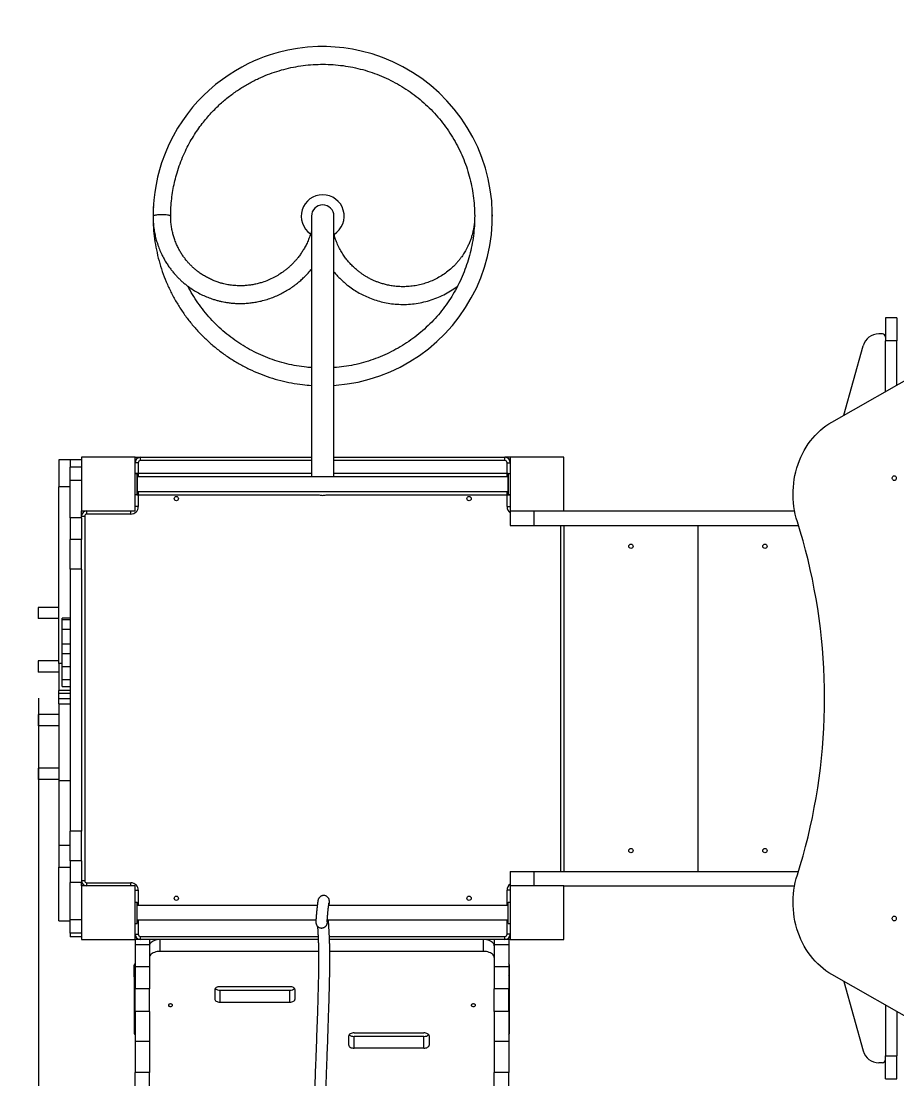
# Model space of a CAD drawing. Header units: millimetres. Extents: x -5556 to 4368, y -5127 to 4306.
# Drawn here: x -2315 to -681, y 565 to 2539 of the extents above; entities that cross this region are included whole.
import ezdxf

# ---------------------------------------------------------------- set-up
doc = ezdxf.new("R2010")
doc.units = ezdxf.units.MM
for name, color, linetype in [('DIKOM_ОБЪЕКТ', 7, 'Continuous'), ('DIKOM_РАЗМЕР_ЗОНА', 7, 'Continuous'), ('DIKOM_РАЗМЕР_ОБЪЕКТА', 7, 'Continuous')]:
    doc.layers.add(name, color=color, linetype=linetype)
doc.styles.add('style1', font='arial.ttf', dxfattribs={"width": 0.8})
doc.dimstyles.new('1-50', dxfattribs={"dimtxt": 300, "dimasz": 200, "dimexe": 100, "dimexo": 0, "dimgap": 100, "dimtad": 1, "dimtxsty": 'style1', "dimcen": 200, "dimclrd": 7, "dimclre": 7, "dimclrt": 7, "dimadec": 1, "dimazin": 2, "dimtfac": 1, "dimtmove": 0, "dimatfit": 2, "dimfxl": 0, "dimlwd": 25, "dimlwe": 18, "dimarcsym": 0})

# ---------------------------------------------------------------- blocks, each defined once
blk = doc.blocks.new('*D9')
at = {"layer": 'Defpoints', "color": 0, "transparency": 16777216}
for p in [(-4530.1, 2805.6), (1907.9, 2805.6), (517.5, -2344.4)]:
    blk.add_point(p, dxfattribs=at)
at = {"layer": 'DIKOM_РАЗМЕР_ОБЪЕКТА', "color": 7, "lineweight": 18, "transparency": 16777216}
for p, q in [((1907.9, 2805.6), (-4630.1, 2805.6)), ((517.5, -2344.4), (-4630.1, -2344.4))]:
    blk.add_line(p, q, dxfattribs=at)
at = {"layer": 'DIKOM_РАЗМЕР_ОБЪЕКТА', "color": 7, "lineweight": 25, "transparency": 16777216}
blk.add_line((-4530.1, -2144.4), (-4530.1, 2605.6), dxfattribs=at)
at = {"layer": 'DIKOM_РАЗМЕР_ОБЪЕКТА', "color": 7, "transparency": 16777216}
for points in [[(-4563.4, 2605.6), (-4496.8, 2605.6), (-4530.1, 2805.6)], [(-4563.4, -2144.4), (-4496.8, -2144.4), (-4530.1, -2344.4)]]:
    blk.add_solid(points, dxfattribs=at)
at = {"layer": 'DIKOM_РАЗМЕР_ОБЪЕКТА', "color": 7, "transparency": 16777216, "insert": (-4783.3, 16.1), "char_height": 300, "attachment_point": 5, "rotation": 90, "style": 'style1'}
blk.add_mtext('5150', dxfattribs=at)
blk = doc.blocks.new('*D10')
at = {"layer": 'Defpoints', "color": 0, "transparency": 16777216}
for p in [(-2282.2, 1275.1), (2867.8, 1275.1), (-2282.2, -3755.6)]:
    blk.add_point(p, dxfattribs=at)
at = {"layer": 'DIKOM_РАЗМЕР_ОБЪЕКТА', "color": 7, "lineweight": 18, "transparency": 16777216}
for p, q in [((-2282.2, 1275.1), (-2282.2, -3855.6)), ((2867.8, 1275.1), (2867.8, -3855.6))]:
    blk.add_line(p, q, dxfattribs=at)
at = {"layer": 'DIKOM_РАЗМЕР_ОБЪЕКТА', "color": 7, "lineweight": 25, "transparency": 16777216}
blk.add_line((2667.8, -3755.6), (-2082.2, -3755.6), dxfattribs=at)
at = {"layer": 'DIKOM_РАЗМЕР_ОБЪЕКТА', "color": 7, "transparency": 16777216}
for points in [[(-2082.2, -3722.3), (-2082.2, -3788.9), (-2282.2, -3755.6)], [(2667.8, -3722.3), (2667.8, -3788.9), (2867.8, -3755.6)]]:
    blk.add_solid(points, dxfattribs=at)
at = {"layer": 'DIKOM_РАЗМЕР_ОБЪЕКТА', "color": 7, "transparency": 16777216, "insert": (241.6, -3502.4), "char_height": 300, "attachment_point": 5, "style": 'style1'}
blk.add_mtext('5150', dxfattribs=at)
blk = doc.blocks.new('*D11')
at = {"layer": 'Defpoints', "color": 0, "transparency": 16777216}
for p in [(2419.6, 4305.6), (-5106.3, -4344.4), (643, -4344.4)]:
    blk.add_point(p, dxfattribs=at)
at = {"layer": 'DIKOM_РАЗМЕР_ЗОНА', "color": 7, "lineweight": 18, "transparency": 16777216}
for p, q in [((2419.6, 4305.6), (-5206.3, 4305.6)), ((643, -4344.4), (-5206.3, -4344.4))]:
    blk.add_line(p, q, dxfattribs=at)
at = {"layer": 'DIKOM_РАЗМЕР_ЗОНА', "color": 7, "lineweight": 25, "transparency": 16777216}
blk.add_line((-5106.3, 4105.6), (-5106.3, -4144.4), dxfattribs=at)
at = {"layer": 'DIKOM_РАЗМЕР_ЗОНА', "color": 7, "transparency": 16777216}
for points in [[(-5139.7, 4105.6), (-5073, 4105.6), (-5106.3, 4305.6)], [(-5139.7, -4144.4), (-5073, -4144.4), (-5106.3, -4344.4)]]:
    blk.add_solid(points, dxfattribs=at)
at = {"layer": 'DIKOM_РАЗМЕР_ЗОНА', "color": 7, "transparency": 16777216, "insert": (-5359.5, 11), "char_height": 300, "attachment_point": 5, "rotation": 90, "style": 'style1'}
blk.add_mtext('8650', dxfattribs=at)

msp = doc.modelspace()

# ---------------------------------------------------------------- linework, layer by layer
at = {"layer": 'DIKOM_ОБЪЕКТ', "color": 7, "linetype": 'Continuous', "lineweight": 15}
for p, q in [((-2035.676, 2172.822), (-2035.453, 2184.951)), ((-1773.247, 2174.825), (-1773.247, 1688.325)), ((-1731.247, 1688.325), (-1731.247, 2174.825)), ((-1468.821, 2177.479), (-1468.746, 2174.836)), ((-1435.747, 2174.815), (-1435.887, 2180.628)), ((-681.247, 1985.06), (-702.247, 1985.06)), ((-702.247, 1985.06), (-702.247, 1942.376)), ((-681.247, 1985.06), (-681.247, 1942.376)), ((-708.246, 1955.06), (-715.093, 1955.06)), ((-802.442, 1790.678), (-545.694, 1937.233)), ((-681.247, 1942.376), (-702.247, 1942.376)), ((-702.247, 1847.871), (-702.247, 1942.376)), ((-681.247, 1859.858), (-681.247, 1942.376)), ((-780.341, 1803.293), (-743.982, 1933.149)), ((-2223.247, 1719.825), (-2244.247, 1719.825)), ((-2244.247, 1719.825), (-2244.247, 1669.825)), ((-2223.247, 1719.825), (-2223.247, 1706.603)), ((-2202.247, 1719.825), (-2223.247, 1719.825)), ((-2202.247, 1724.825), (-2202.247, 1624.825)), ((-2102.247, 1724.825), (-2202.247, 1724.825)), ((-2102.247, 1724.825), (-2092.247, 1724.825)), ((-2102.247, 1624.825), (-2102.247, 1724.825)), ((-2092.247, 1718.825), (-2092.247, 1724.825)), ((-2092.247, 1724.825), (-1773.247, 1724.825)), ((-1773.247, 1718.825), (-2092.247, 1718.825)), ((-1731.247, 1724.825), (-1412.247, 1724.825)), ((-1412.247, 1718.825), (-1731.247, 1718.825)), ((-1412.247, 1718.825), (-1412.247, 1724.825)), ((-1402.247, 1724.825), (-1412.247, 1724.825)), ((-1402.247, 1724.825), (-1402.247, 1624.825)), ((-1302.247, 1724.825), (-1402.247, 1724.825)), ((-1302.247, 1624.825), (-1302.247, 1724.825)), ((-2202.247, 1706.603), (-2223.247, 1706.603)), ((-2223.247, 1681.603), (-2223.247, 1706.603)), ((-2096.247, 1714.825), (-2102.247, 1714.825)), ((-2096.247, 1714.825), (-2096.247, 1688.325)), ((-1408.247, 1688.325), (-1408.247, 1714.825)), ((-1408.247, 1714.825), (-1402.247, 1714.825)), ((-2223.247, 1611.603), (-2223.247, 1681.603)), ((-2202.247, 1681.603), (-2223.247, 1681.603)), ((-2102.247, 1694.825), (-2098.247, 1694.825)), ((-2098.247, 1694.825), (-2102.247, 1694.825)), ((-2098.247, 1654.825), (-2098.247, 1694.825)), ((-1406.247, 1688.325), (-2098.247, 1688.325)), ((-1773.247, 1694.825), (-2098.247, 1694.825)), ((-2098.247, 1694.825), (-2098.247, 1654.825)), ((-1406.247, 1694.825), (-1731.247, 1694.825)), ((-1406.247, 1654.825), (-1406.247, 1694.825)), ((-1406.247, 1694.825), (-1402.247, 1694.825)), ((-1406.247, 1694.825), (-1406.247, 1654.825)), ((-1406.247, 1694.825), (-1402.247, 1694.825)), ((-2223.247, 1669.825), (-2244.247, 1669.825)), ((-2244.247, 1339.825), (-2244.247, 1669.825)), ((-2098.247, 1661.325), (-1406.247, 1661.325)), ((-2096.247, 1661.325), (-2096.247, 1632.825)), ((-1408.247, 1632.825), (-1408.247, 1661.325)), ((-2099.247, 1654.825), (-2102.247, 1654.825)), ((-2098.247, 1654.825), (-2102.247, 1654.825)), ((-2099.247, 1654.825), (-2098.247, 1654.825)), ((-2098.247, 1654.825), (-1758.65, 1654.825)), ((-1745.843, 1654.825), (-1406.247, 1654.825)), ((-1406.247, 1654.825), (-1405.247, 1654.825)), ((-1406.247, 1654.825), (-1402.247, 1654.825)), ((-1402.247, 1654.825), (-1405.247, 1654.825)), ((-2202.247, 1611.603), (-2202.247, 1624.825)), ((-2202.247, 1624.825), (-2102.247, 1624.825)), ((-2192.247, 1618.825), (-2192.247, 1624.825)), ((-2110.247, 1618.825), (-2192.247, 1618.825)), ((-2110.247, 1618.825), (-2110.247, 1624.825)), ((-2096.247, 1632.825), (-2102.247, 1632.825)), ((-1408.247, 1632.825), (-1402.247, 1632.825)), ((-1402.247, 1624.825), (-1402.247, 1597.825)), ((-1402.247, 1624.825), (-1302.247, 1624.825)), ((-1358.478, 1624.825), (-1358.478, 1597.825)), ((-1302.247, 1624.825), (-871.904, 1624.825)), ((-2202.247, 1611.603), (-2223.247, 1611.603)), ((-2223.247, 1611.603), (-2223.247, 1571.603)), ((-2202.247, 1614.825), (-2196.247, 1614.825)), ((-2202.247, 1611.603), (-2202.247, 1571.603)), ((-2196.247, 1614.825), (-2196.247, 934.825)), ((-1402.247, 1597.825), (-1358.478, 1597.825)), ((-1358.478, 1597.825), (-864.72, 1597.825)), ((-1308.247, 951.825), (-1308.247, 1597.825)), ((-1302.247, 1597.825), (-1302.247, 951.825)), ((-1302.244, 1597.825), (-1302.244, 951.825)), ((-1052.244, 1597.825), (-1052.244, 951.825)), ((-2202.247, 1571.603), (-2223.247, 1571.603)), ((-2223.247, 1516.332), (-2223.247, 1571.603)), ((-2202.247, 1516.332), (-2202.247, 1571.603)), ((-2202.247, 1516.332), (-2223.247, 1516.332)), ((-2223.247, 1516.332), (-2223.247, 1026.874)), ((-2202.247, 1516.332), (-2202.247, 1026.874)), ((-2283.247, 1444.825), (-2283.247, 1423.825)), ((-2244.247, 1444.825), (-2283.247, 1444.825)), ((-2244.247, 1423.825), (-2283.247, 1423.825)), ((-2223.247, 1424.924), (-2238.247, 1424.924)), ((-2238.247, 1422.235), (-2238.247, 1424.924)), ((-2238.247, 1422.235), (-2223.247, 1422.235)), ((-2238.247, 1404.348), (-2238.247, 1422.235)), ((-2238.247, 1404.348), (-2223.247, 1404.348)), ((-2238.247, 1376.634), (-2238.247, 1404.348)), ((-2238.247, 1376.634), (-2223.247, 1376.634)), ((-2238.247, 1358.765), (-2238.247, 1376.634)), ((-2283.247, 1344.825), (-2283.247, 1323.825)), ((-2244.247, 1344.825), (-2283.247, 1344.825)), ((-2238.247, 1358.765), (-2223.247, 1358.765)), ((-2238.247, 1334.207), (-2238.247, 1358.765)), ((-2244.247, 1323.825), (-2283.247, 1323.825)), ((-2244.247, 1339.825), (-2244.247, 1289.825)), ((-2238.247, 1339.825), (-2244.247, 1339.825)), ((-2238.247, 1334.207), (-2223.247, 1334.207)), ((-2238.247, 1310.418), (-2238.247, 1334.207)), ((-2238.247, 1310.418), (-2223.247, 1310.418)), ((-2238.247, 1297.346), (-2238.247, 1310.418)), ((-2244.247, 1284.825), (-2244.247, 1289.825)), ((-2223.247, 1289.825), (-2244.247, 1289.825)), ((-2244.247, 1284.825), (-2223.247, 1284.825)), ((-2244.247, 1274.825), (-2244.247, 1284.825)), ((-2238.247, 1297.346), (-2223.247, 1297.346)), ((-2244.247, 1274.825), (-2223.247, 1274.825)), ((-2244.247, 1264.825), (-2244.247, 1274.825)), ((-2244.247, 1264.825), (-2244.247, 1121.023)), ((-2244.247, 1264.825), (-2223.247, 1264.825)), ((-2283.247, 1244.825), (-2283.247, 1223.825)), ((-2244.247, 1244.825), (-2283.247, 1244.825)), ((-2244.247, 1223.825), (-2283.247, 1223.825)), ((-2283.247, 1144.825), (-2283.247, 1123.825)), ((-2244.247, 1144.825), (-2283.247, 1144.825)), ((-2244.247, 1123.825), (-2283.247, 1123.825)), ((-2223.247, 1121.023), (-2244.247, 1121.023)), ((-2244.247, 1121.023), (-2244.247, 1001.023)), ((-2202.247, 1026.874), (-2223.247, 1026.874)), ((-2223.247, 971.603), (-2223.247, 1026.874)), ((-2202.247, 971.603), (-2202.247, 1026.874)), ((-2244.247, 1001.023), (-2223.247, 1001.023)), ((-2244.247, 1001.023), (-2244.247, 959.825)), ((-2202.247, 971.603), (-2223.247, 971.603)), ((-2223.247, 971.603), (-2223.247, 931.603)), ((-2202.247, 971.603), (-2202.247, 931.603)), ((-2244.247, 959.825), (-2223.247, 959.825)), ((-2244.247, 859.825), (-2244.247, 959.825)), ((-1402.247, 951.825), (-1402.247, 924.825)), ((-1402.247, 951.825), (-1358.478, 951.825)), ((-1358.478, 951.825), (-1358.478, 924.825)), ((-1358.478, 951.825), (-864.865, 951.825)), ((-2202.247, 931.603), (-2223.247, 931.603)), ((-2223.247, 861.603), (-2223.247, 931.603)), ((-2202.247, 934.825), (-2196.247, 934.825)), ((-2202.247, 924.825), (-2202.247, 931.603)), ((-2192.247, 930.825), (-2110.247, 930.825)), ((-2192.247, 924.825), (-2192.247, 930.825)), ((-2110.247, 924.825), (-2110.247, 930.825)), ((-2202.247, 924.825), (-2202.247, 824.825)), ((-2102.247, 924.825), (-2202.247, 924.825)), ((-2102.247, 824.825), (-2102.247, 924.825)), ((-2102.247, 916.825), (-2096.247, 916.825)), ((-2096.247, 916.825), (-2096.247, 888.325)), ((-1402.247, 916.825), (-1408.247, 916.825)), ((-1408.247, 888.325), (-1408.247, 916.825)), ((-1402.247, 924.825), (-1402.247, 824.825)), ((-1302.247, 924.825), (-1402.247, 924.825)), ((-1302.247, 924.825), (-871.99, 924.825)), ((-1302.247, 824.825), (-1302.247, 924.825)), ((-2102.247, 894.825), (-2098.247, 894.825)), ((-2098.247, 854.825), (-2098.247, 894.825)), ((-1762.406, 888.325), (-2098.247, 888.325)), ((-1406.247, 888.325), (-1741.158, 888.325)), ((-1406.247, 894.825), (-1402.247, 894.825)), ((-1406.247, 854.825), (-1406.247, 894.825)), ((-2244.247, 859.825), (-2223.247, 859.825)), ((-2202.247, 861.603), (-2223.247, 861.603)), ((-2223.247, 836.603), (-2223.247, 861.603)), ((-2102.247, 854.825), (-2098.247, 854.825)), ((-2098.247, 861.325), (-1764.852, 861.325)), ((-2096.247, 861.325), (-2096.247, 834.825)), ((-1743.725, 861.325), (-1406.247, 861.325)), ((-1408.247, 834.825), (-1408.247, 861.325)), ((-1406.247, 854.825), (-1402.247, 854.825)), ((-2202.247, 836.603), (-2223.247, 836.603)), ((-2223.247, 836.603), (-2223.247, 829.825)), ((-2202.247, 829.825), (-2223.247, 829.825)), ((-2102.247, 834.825), (-2096.247, 834.825)), ((-2092.247, 824.825), (-2092.247, 830.825)), ((-2092.247, 830.825), (-1760.869, 830.825)), ((-1739.763, 830.825), (-1412.247, 830.825)), ((-1412.247, 824.825), (-1412.247, 830.825)), ((-1402.247, 834.825), (-1408.247, 834.825)), ((-2202.247, 824.825), (-2102.247, 824.825)), ((-2092.247, 824.825), (-2102.247, 824.825)), ((-2102.247, 824.825), (-2102.247, 814.825)), ((-2075.247, 814.825), (-2102.247, 814.825)), ((-2102.247, 814.825), (-2102.247, 773.909)), ((-1760.617, 824.825), (-2092.247, 824.825)), ((-2075.247, 824.825), (-2075.247, 814.825)), ((-2075.247, 814.825), (-2075.247, 773.909)), ((-2055.247, 802.708), (-2055.247, 824.825)), ((-1760.617, 824.825), (-2055.247, 824.825)), ((-1452.247, 824.825), (-1739.516, 824.825)), ((-1412.247, 824.825), (-1739.516, 824.825)), ((-1452.247, 802.708), (-1452.247, 824.825)), ((-1432.247, 824.825), (-1432.247, 814.825)), ((-1405.247, 814.825), (-1432.247, 814.825)), ((-1432.247, 814.825), (-1432.247, 773.909)), ((-1405.247, 824.825), (-1412.247, 824.825)), ((-1405.247, 824.825), (-1405.247, 814.825)), ((-1402.247, 824.825), (-1405.247, 824.825)), ((-1405.247, 814.825), (-1405.247, 773.909)), ((-1402.247, 824.825), (-1302.247, 824.825)), ((-1760.058, 802.708), (-2055.247, 802.708)), ((-1452.247, 802.708), (-1738.974, 802.708)), ((-2103.747, 755.101), (-2103.747, 777.218)), ((-2075.247, 773.909), (-2102.247, 773.909)), ((-2102.247, 773.909), (-2102.247, 732.791)), ((-2075.247, 773.909), (-2075.247, 732.791)), ((-1405.247, 773.909), (-1432.247, 773.909)), ((-1432.247, 773.909), (-1432.247, 732.791)), ((-1405.247, 773.909), (-1405.247, 732.791)), ((-1403.747, 755.101), (-1403.747, 777.218)), ((-2103.747, 755.101), (-2103.747, 649.563)), ((-1403.747, 649.563), (-1403.747, 755.101)), ((-545.694, 612.884), (-802.442, 759.439)), ((-2075.247, 732.791), (-2102.247, 732.791)), ((-2102.247, 690.248), (-2102.247, 732.791)), ((-2075.247, 690.248), (-2075.247, 732.791)), ((-1953.747, 731.011), (-1953.747, 713.803)), ((-1813.747, 736.747), (-1943.747, 736.747)), ((-1803.747, 713.803), (-1803.747, 731.011)), ((-1405.247, 732.791), (-1432.247, 732.791)), ((-1432.247, 690.248), (-1432.247, 732.791)), ((-1405.247, 690.248), (-1405.247, 732.791)), ((-780.339, 746.823), (-743.982, 616.974)), ((-1943.747, 708.068), (-1943.747, 730.185)), ((-1943.747, 730.185), (-1813.747, 730.185)), ((-1813.747, 708.068), (-1813.747, 730.185)), ((-1943.747, 708.068), (-1813.747, 708.068)), ((-702.247, 702.246), (-702.247, 607.747)), ((-2075.247, 690.248), (-2102.247, 690.248)), ((-2102.247, 690.248), (-2102.247, 634.365)), ((-2075.247, 690.248), (-2075.247, 634.365)), ((-1405.247, 690.248), (-1432.247, 690.248)), ((-1432.247, 690.248), (-1432.247, 634.365)), ((-1405.247, 690.248), (-1405.247, 634.365)), ((-681.247, 690.259), (-681.247, 607.747)), ((-2075.247, 634.365), (-2102.247, 634.365)), ((-2102.247, 634.365), (-2102.247, 576.906)), ((-2075.247, 634.365), (-2075.247, 576.906)), ((-1703.747, 627.767), (-1703.747, 644.974)), ((-1693.747, 650.71), (-1563.747, 650.71)), ((-1693.747, 622.031), (-1693.747, 644.148)), ((-1563.747, 644.148), (-1693.747, 644.148)), ((-1563.747, 622.031), (-1563.747, 644.148)), ((-1553.747, 644.974), (-1553.747, 627.767)), ((-1405.247, 634.365), (-1432.247, 634.365)), ((-1432.247, 634.365), (-1432.247, 576.906)), ((-1405.247, 634.365), (-1405.247, 576.906)), ((-1563.747, 622.031), (-1693.747, 622.031)), ((-708.246, 595.063), (-715.093, 595.063)), ((-702.247, 607.747), (-681.247, 607.747)), ((-702.247, 565.063), (-702.247, 607.747)), ((-681.247, 565.063), (-681.247, 607.747)), ((-2075.247, 576.906), (-2102.247, 576.906)), ((-2102.247, 517.098), (-2102.247, 576.906)), ((-2075.247, 517.098), (-2075.247, 576.906)), ((-1405.247, 576.906), (-1432.247, 576.906)), ((-1432.247, 517.098), (-1432.247, 576.906)), ((-1405.247, 517.098), (-1405.247, 576.906)), ((-702.247, 565.063), (-681.247, 565.063))]:
    msp.add_line(p, q, dxfattribs=at)
at = {"layer": 'DIKOM_ОБЪЕКТ', "color": 7, "linetype": 'Continuous', "lineweight": 15, "flags": 128}
for points in [[(-1731.247, 1859.131), (-1727.236, 1859.316), (-1706.516, 1861.647), (-1685.994, 1865.339), (-1665.759, 1870.373), (-1645.899, 1876.727), (-1626.503, 1884.378), (-1607.651, 1893.288), (-1589.426, 1903.419), (-1571.908, 1914.729), (-1555.174, 1927.169), (-1539.294, 1940.682), (-1524.339, 1955.212), (-1510.374, 1970.696), (-1497.458, 1987.065), (-1485.646, 2004.249), (-1474.994, 2022.174), (-1465.545, 2040.761), (-1457.338, 2059.93), (-1450.413, 2079.597), (-1444.799, 2099.679), (-1440.518, 2120.086), (-1437.588, 2140.731), (-1436.028, 2161.524), (-1435.839, 2182.375), (-1437.021, 2203.192), (-1439.573, 2223.887), (-1443.483, 2244.368), (-1448.732, 2264.548), (-1455.297, 2284.339), (-1463.154, 2303.653), (-1472.264, 2322.409), (-1482.588, 2340.526), (-1494.085, 2357.921), (-1506.702, 2374.522), (-1520.383, 2390.258), (-1535.072, 2405.057), (-1550.704, 2418.857), (-1567.209, 2431.598), (-1584.517, 2443.226), (-1602.555, 2453.687), (-1621.242, 2462.938), (-1640.497, 2470.94), (-1660.237, 2477.655), (-1680.377, 2483.055), (-1696.715, 2486.414), (-1713.05, 2488.889), (-1729.246, 2490.487), (-1745.256, 2491.246), (-1761.037, 2491.201), (-1780.382, 2490.072), (-1799.24, 2487.816), (-1817.55, 2484.513), (-1835.263, 2480.242), (-1843.882, 2477.769), (-1852.362, 2475.073), (-1861.285, 2471.949), (-1870.863, 2468.256), (-1881.057, 2463.925), (-1891.821, 2458.885), (-1903.102, 2453.059), (-1914.837, 2446.37), (-1926.951, 2438.739), (-1939.361, 2430.088), (-1951.975, 2420.344), (-1964.685, 2409.435), (-1974.841, 2399.823), (-1984.913, 2389.389), (-1994.83, 2378.108), (-2004.516, 2365.956), (-2013.887, 2352.915), (-2022.853, 2338.972), (-2031.319, 2324.119), (-2039.19, 2308.362), (-2046.368, 2291.71), (-2052.746, 2274.182), (-2056.749, 2261.142), (-2060.246, 2247.683), (-2063.199, 2233.822), (-2065.566, 2219.581), (-2067.306, 2204.983), (-2068.38, 2190.058), (-2068.746, 2174.836), (-2068.746, 2174.836)], [(-2055.606, 2177.364), (-2057.922, 2177.26), (-2060.117, 2177.105), (-2062.145, 2176.9), (-2063.961, 2176.651), (-2065.528, 2176.364), (-2066.812, 2176.044), (-2067.786, 2175.697), (-2068.428, 2175.332), (-2068.725, 2174.957), (-2068.746, 2174.835)], [(-2035.747, 2174.815), (-2035.751, 2174.883), (-2035.98, 2175.26), (-2036.556, 2175.628), (-2037.467, 2175.978), (-2038.693, 2176.304), (-2040.207, 2176.598), (-2041.978, 2176.855), (-2043.968, 2177.069), (-2046.134, 2177.234), (-2048.431, 2177.348), (-2050.809, 2177.409), (-2053.218, 2177.414), (-2055.606, 2177.364)], [(-866.833, 1604.553), (-868.869, 1611.48), (-870.61, 1618.514), (-872.052, 1625.638), (-873.192, 1632.834), (-874.026, 1640.086), (-874.554, 1647.376), (-874.772, 1654.688), (-874.682, 1662.003), (-874.283, 1669.304), (-873.577, 1676.574), (-872.564, 1683.795), (-871.247, 1690.951), (-869.63, 1698.024), (-867.716, 1704.998), (-865.51, 1711.856), (-863.017, 1718.581), (-860.243, 1725.159), (-857.194, 1731.572), (-853.879, 1737.805), (-850.304, 1743.845), (-846.478, 1749.676), (-842.411, 1755.285), (-838.111, 1760.659), (-833.59, 1765.784), (-828.858, 1770.648), (-823.926, 1775.24), (-818.806, 1779.549), (-813.51, 1783.564), (-808.051, 1787.277), (-802.442, 1790.678)], [(-686.101, 1690.459), (-685.027, 1690.281), (-684.041, 1689.761), (-683.221, 1688.94), (-682.635, 1687.887), (-682.329, 1686.685), (-682.329, 1685.433), (-682.635, 1684.231), (-683.221, 1683.178), (-684.041, 1682.358), (-685.027, 1681.837), (-686.101, 1681.659), (-687.174, 1681.837), (-688.161, 1682.358), (-688.981, 1683.178), (-689.567, 1684.231), (-689.873, 1685.433), (-689.873, 1686.685), (-689.567, 1687.887), (-688.981, 1688.94), (-688.161, 1689.761), (-687.174, 1690.281), (-686.101, 1690.459)], [(-866.833, 945.564), (-861.408, 963.171), (-856.282, 980.896), (-851.457, 998.734), (-846.934, 1016.677), (-842.716, 1034.718), (-838.803, 1052.852), (-835.199, 1071.07), (-831.903, 1089.366), (-828.917, 1107.733), (-826.242, 1126.163), (-823.88, 1144.651), (-821.831, 1163.188), (-820.095, 1181.768), (-818.675, 1200.383), (-817.569, 1219.027), (-816.779, 1237.692), (-816.305, 1256.372), (-816.147, 1275.059), (-816.305, 1293.745), (-816.779, 1312.425), (-817.569, 1331.09), (-818.675, 1349.734), (-820.095, 1368.349), (-821.831, 1386.929), (-823.88, 1405.466), (-826.242, 1423.954), (-828.917, 1442.385), (-831.903, 1460.751), (-835.199, 1479.047), (-838.803, 1497.265), (-842.716, 1515.399), (-846.934, 1533.44), (-851.457, 1551.383), (-856.282, 1569.221), (-861.408, 1586.946), (-866.833, 1604.553)], [(-802.442, 759.439), (-808.051, 762.84), (-813.51, 766.553), (-818.806, 770.568), (-823.926, 774.877), (-828.858, 779.469), (-833.59, 784.334), (-838.111, 789.458), (-842.411, 794.832), (-846.478, 800.441), (-850.304, 806.272), (-853.879, 812.312), (-857.194, 818.546), (-860.243, 824.959), (-863.017, 831.536), (-865.51, 838.261), (-867.716, 845.119), (-869.63, 852.093), (-871.247, 859.166), (-872.564, 866.322), (-873.577, 873.544), (-874.283, 880.813), (-874.682, 888.115), (-874.772, 895.429), (-874.554, 902.741), (-874.026, 910.031), (-873.192, 917.283), (-872.052, 924.479), (-870.61, 931.603), (-868.869, 938.637), (-866.833, 945.564)], [(-686.101, 868.459), (-685.027, 868.281), (-684.041, 867.761), (-683.221, 866.94), (-682.635, 865.887), (-682.329, 864.685), (-682.329, 863.433), (-682.635, 862.231), (-683.221, 861.178), (-684.041, 860.358), (-685.027, 859.837), (-686.101, 859.659), (-687.174, 859.837), (-688.161, 860.358), (-688.981, 861.178), (-689.567, 862.231), (-689.873, 863.433), (-689.873, 864.685), (-689.567, 865.887), (-688.981, 866.94), (-688.161, 867.761), (-687.174, 868.281), (-686.101, 868.459)], [(-2055.247, 824.825), (-2058.093, 824.708), (-2060.881, 824.36), (-2063.555, 823.788), (-2066.059, 823.004), (-2068.344, 822.023), (-2070.361, 820.866), (-2072.072, 819.555), (-2073.439, 818.119), (-2074.436, 816.585), (-2075.043, 814.986), (-2075.247, 813.353)], [(-1432.247, 813.353), (-1432.45, 814.986), (-1433.057, 816.585), (-1434.054, 818.119), (-1435.421, 819.555), (-1437.132, 820.866), (-1439.149, 822.023), (-1441.434, 823.004), (-1443.938, 823.788), (-1446.612, 824.36), (-1449.4, 824.708), (-1452.247, 824.825)], [(-2055.247, 802.708), (-2058.093, 802.591), (-2060.881, 802.243), (-2063.555, 801.671), (-2066.059, 800.887), (-2068.344, 799.906), (-2070.361, 798.749), (-2072.072, 797.438), (-2073.439, 796.002), (-2074.436, 794.468), (-2075.043, 792.869), (-2075.247, 791.236)], [(-1432.247, 791.236), (-1432.45, 792.869), (-1433.057, 794.468), (-1434.054, 796.002), (-1435.421, 797.438), (-1437.132, 798.749), (-1439.149, 799.906), (-1441.434, 800.887), (-1443.938, 801.671), (-1446.612, 802.243), (-1449.4, 802.591), (-1452.247, 802.708)], [(-1943.747, 736.747), (-1945.697, 736.636), (-1947.573, 736.31), (-1949.302, 735.78), (-1950.818, 735.067), (-1952.061, 734.197), (-1952.985, 733.206), (-1953.554, 732.13), (-1953.747, 731.011)], [(-1803.747, 731.011), (-1803.939, 732.13), (-1804.508, 733.206), (-1805.432, 734.197), (-1806.675, 735.067), (-1808.191, 735.78), (-1809.92, 736.31), (-1811.796, 736.636), (-1813.747, 736.747)], [(-1953.747, 713.803), (-1953.554, 712.684), (-1952.985, 711.608), (-1952.061, 710.617), (-1950.818, 709.748), (-1949.302, 709.034), (-1947.573, 708.504), (-1945.697, 708.178), (-1943.747, 708.068)], [(-1813.747, 708.068), (-1811.796, 708.178), (-1809.92, 708.504), (-1808.191, 709.034), (-1806.675, 709.748), (-1805.432, 710.617), (-1804.508, 711.608), (-1803.939, 712.684), (-1803.747, 713.803)], [(-2032.247, 702.332), (-2032.424, 703.008), (-2032.942, 703.624), (-2033.753, 704.126), (-2034.785, 704.468), (-2035.948, 704.62), (-2037.137, 704.569), (-2038.247, 704.319), (-2039.179, 703.892), (-2039.85, 703.327), (-2040.202, 702.674), (-2040.202, 701.99), (-2039.85, 701.337), (-2039.179, 700.771), (-2038.247, 700.345), (-2037.137, 700.095), (-2035.948, 700.044), (-2034.785, 700.196), (-2033.753, 700.538), (-2032.942, 701.04), (-2032.424, 701.656), (-2032.247, 702.332)], [(-1467.247, 702.332), (-1467.424, 703.008), (-1467.942, 703.624), (-1468.753, 704.126), (-1469.785, 704.468), (-1470.948, 704.62), (-1472.137, 704.569), (-1473.247, 704.319), (-1474.179, 703.892), (-1474.85, 703.327), (-1475.202, 702.674), (-1475.202, 701.99), (-1474.85, 701.337), (-1474.179, 700.771), (-1473.247, 700.345), (-1472.137, 700.095), (-1470.948, 700.044), (-1469.785, 700.196), (-1468.753, 700.538), (-1467.942, 701.04), (-1467.424, 701.656), (-1467.247, 702.332)], [(-1693.747, 650.71), (-1695.697, 650.6), (-1697.573, 650.273), (-1699.302, 649.743), (-1700.818, 649.03), (-1702.061, 648.161), (-1702.985, 647.169), (-1703.554, 646.093), (-1703.747, 644.974)], [(-1553.747, 644.974), (-1553.939, 646.093), (-1554.508, 647.169), (-1555.432, 648.161), (-1556.675, 649.03), (-1558.191, 649.743), (-1559.92, 650.273), (-1561.796, 650.6), (-1563.747, 650.71)], [(-1703.747, 627.767), (-1703.554, 626.648), (-1702.985, 625.572), (-1702.061, 624.58), (-1700.818, 623.711), (-1699.302, 622.998), (-1697.573, 622.468), (-1695.697, 622.141), (-1693.747, 622.031)], [(-1563.747, 622.031), (-1561.796, 622.141), (-1559.92, 622.468), (-1558.191, 622.998), (-1556.675, 623.711), (-1555.432, 624.58), (-1554.508, 625.572), (-1553.939, 626.648), (-1553.747, 627.767)]]:
    msp.add_lwpolyline(points, dxfattribs=at)
at = {"layer": 'DIKOM_ОБЪЕКТ', "color": 7, "linetype": 'Continuous', "lineweight": 15}
for centre in [(-2025.247, 1647.825), (-1479.247, 1647.825), (-1177.244, 1558.825), (-927.244, 1558.825), (-1177.244, 990.825), (-927.244, 990.825), (-2025.247, 901.825), (-1479.247, 901.825)]:
    msp.add_circle(centre, 4, dxfattribs=at)
for centre, radius, start, end in [((-1752.247, 2174.825), 40, 90, 235.552778), ((-1752.247, 2174.825), 40, 301.901187, 90), ((-1752.247, 2174.825), 21, 0, 180), ((-1752.247, 2174.825), 21, 90, 180), ((-1752.247, 2174.825), 21, 0, 90), ((-715.093, 1925.06), 30, 90, 164.357754), ((-708.246, 1949.06), 6, 0, 90), ((-2092.247, 1714.825), 10, 90, 180), ((-2092.247, 1714.825), 4, 90, 180), ((-1412.247, 1714.825), 10, 0, 90), ((-1412.247, 1714.825), 4, 0, 90), ((-677.347, 1686.059), 5.064, 171.128181, 188.871819), ((-1752.247, 1674.825), 21, 252.24721, 270), ((-1752.247, 1674.825), 21, 270, 287.75279), ((-2192.247, 1614.825), 10, 90, 180), ((-2192.247, 1614.825), 4, 90, 180), ((-2110.247, 1632.825), 14, 270, 0), ((-1394.247, 1632.825), 14, 180, 235.150095), ((-2192.247, 934.825), 10, 180, 270), ((-2192.247, 934.825), 4, 180, 270), ((-2110.247, 916.825), 14, 0, 90), ((-1394.247, 916.825), 14, 124.849905, 180), ((-677.347, 864.059), 5.064, 171.128181, 188.871819), ((-2092.247, 834.825), 10, 180, 270), ((-2092.247, 834.825), 4, 180, 270), ((-1412.247, 834.825), 4, 270, 0), ((-1412.247, 834.825), 10, 270, 0), ((-2100.102, 776.932), 3.656, 125.919012, 175.517812), ((-1407.391, 776.932), 3.656, 4.482188, 54.080988), ((-2100.102, 754.815), 3.656, 125.919012, 175.517812), ((-1407.391, 754.815), 3.656, 4.482188, 54.080988), ((-1944.572, 741.999), 11.843, 226.099668, 273.996956), ((-1812.921, 741.999), 11.843, 266.003043, 313.900336), ((-2100.102, 649.849), 3.656, 184.482188, 234.080988), ((-1694.572, 655.963), 11.843, 226.099668, 273.996956), ((-1562.921, 655.963), 11.843, 266.003044, 313.900332), ((-1407.391, 649.849), 3.656, 305.919012, 355.517812), ((-715.093, 625.063), 30, 195.642246, 270), ((-708.246, 601.063), 6, 270, 0)]:
    msp.add_arc(centre, radius, start, end, dxfattribs=at)
for points, knots in [([(-2035.747, 2174.815), (-2035.656, 2180.286), (-2035.476, 2191.091), (-2034.048, 2207.038), (-2031.858, 2222.472), (-2028.898, 2237.355), (-2024.978, 2252.794), (-2019.967, 2268.632), (-2013.77, 2284.688), (-2006.903, 2299.755), (-1999.491, 2313.83), (-1991.652, 2326.917), (-1983.496, 2339.031), (-1975.131, 2350.198), (-1966.655, 2360.45), (-1958.157, 2369.821), (-1949.718, 2378.351), (-1941.411, 2386.082), (-1932.954, 2393.359), (-1924.42, 2400.143), (-1915.797, 2406.468), (-1907.311, 2412.23), (-1898.744, 2417.611), (-1889.954, 2422.702), (-1880.949, 2427.495), (-1869.417, 2433.109), (-1855.173, 2439.188), (-1838.038, 2445.238), (-1820.42, 2450.208), (-1802.389, 2454.058), (-1784.022, 2456.745), (-1765.433, 2458.222), (-1746.748, 2458.475), (-1728.082, 2457.5), (-1709.522, 2455.295), (-1691.147, 2451.871), (-1673.037, 2447.247), (-1655.27, 2441.442), (-1637.926, 2434.476), (-1621.077, 2426.385), (-1604.797, 2417.204), (-1589.158, 2406.968), (-1574.227, 2395.724), (-1560.067, 2383.524), (-1546.741, 2370.418), (-1534.31, 2356.46), (-1522.823, 2341.716), (-1512.33, 2326.249), (-1502.881, 2310.121), (-1494.515, 2293.408), (-1487.264, 2276.181), (-1481.165, 2258.513), (-1476.245, 2240.481), (-1472.52, 2222.165), (-1470.008, 2203.644), (-1468.726, 2184.997), (-1468.671, 2166.306), (-1469.845, 2147.652), (-1472.248, 2129.117), (-1475.867, 2110.78), (-1480.682, 2092.719), (-1486.677, 2075.016), (-1493.828, 2057.747), (-1502.097, 2040.985), (-1511.451, 2024.803), (-1521.854, 2009.274), (-1533.255, 1994.464), (-1545.604, 1980.434), (-1558.853, 1967.25), (-1572.942, 1954.968), (-1587.807, 1943.637), (-1603.386, 1933.31), (-1619.613, 1924.035), (-1636.414, 1915.846), (-1653.717, 1908.777), (-1671.45, 1902.873), (-1689.531, 1898.124), (-1707.891, 1894.67), (-1721.831, 1892.714), (-1729.648, 1892.306), (-1731.247, 1892.222)], [0, 0, 0, 0, 0.01248314, 0.0246515, 0.03650423, 0.04804033, 0.05925928, 0.07283635, 0.08591868, 0.09850627, 0.11059893, 0.12219649, 0.13329941, 0.14390785, 0.15402166, 0.16364054, 0.17276449, 0.18139348, 0.18952771, 0.19821789, 0.20626174, 0.21392511, 0.2216169, 0.22934167, 0.2370993, 0.24488986, 0.25860122, 0.27241366, 0.28632699, 0.30034119, 0.31445602, 0.32865386, 0.34286022, 0.35706659, 0.37127291, 0.38547915, 0.39968539, 0.41389173, 0.42809805, 0.44230431, 0.45651054, 0.4707168, 0.48492322, 0.49912955, 0.51333549, 0.52754156, 0.541748, 0.55595433, 0.57016058, 0.58436673, 0.59857289, 0.61277931, 0.62698553, 0.64119168, 0.65539785, 0.66960427, 0.68381066, 0.69801679, 0.71222266, 0.72642899, 0.74063545, 0.75484166, 0.76904781, 0.78325404, 0.7974604, 0.81166668, 0.82587279, 0.84007895, 0.85428532, 0.86849169, 0.8826979, 0.89690387, 0.91110999, 0.92531637, 0.93952267, 0.95372889, 0.96793508, 0.98214136, 0.99634773, 1, 1, 1, 1]), ([(-2068.167, 2193.009), (-2068.444, 2186.678), (-2069.023, 2173.4), (-2068.212, 2153.157), (-2066.127, 2132.399), (-2062.643, 2111.824), (-2057.823, 2091.523), (-2051.676, 2071.582), (-2044.227, 2052.09), (-2035.51, 2033.131), (-2025.568, 2014.786), (-2014.437, 1997.136), (-2002.166, 1980.259), (-1988.813, 1964.225), (-1974.434, 1949.103), (-1959.088, 1934.965), (-1942.845, 1921.867), (-1925.776, 1909.863), (-1907.953, 1899.013), (-1889.453, 1889.361), (-1870.359, 1880.944), (-1850.753, 1873.805), (-1830.718, 1867.966), (-1810.34, 1863.498), (-1791.156, 1860.45), (-1778.734, 1859.539), (-1773.247, 1859.137)], [0, 0, 0, 0, 0.03845503, 0.08064425, 0.12283293, 0.16502137, 0.20721032, 0.2493996, 0.29158926, 0.33377847, 0.37596704, 0.41815559, 0.46034451, 0.50253385, 0.54472269, 0.58691134, 0.62910031, 0.67128931, 0.71347822, 0.75566676, 0.7978553, 0.84004499, 0.88223432, 0.92442322, 0.9666116, 1, 1, 1, 1]), ([(-2068.746, 2174.836), (-2068.672, 2171.037), (-2068.526, 2163.596), (-2067.381, 2152.743), (-2065.672, 2142.462), (-2063.427, 2132.78), (-2060.549, 2123.017), (-2057.01, 2113.307), (-2052.81, 2103.796), (-2048.373, 2095.222), (-2043.831, 2087.553), (-2039.299, 2080.751), (-2034.881, 2074.768), (-2030.592, 2069.464), (-2026.317, 2064.592), (-2021.896, 2059.939), (-2017.224, 2055.401), (-2012.299, 2050.994), (-2006.06, 2045.859), (-1998.32, 2040.168), (-1988.888, 2034.184), (-1979.039, 2028.861), (-1969.08, 2024.336), (-1960.234, 2021.002), (-1952.613, 2018.584), (-1946.259, 2016.855), (-1940.439, 2015.513), (-1935.701, 2014.591), (-1931.966, 2013.962), (-1928.66, 2013.47), (-1924.925, 2012.993), (-1919.513, 2012.438), (-1912.436, 2011.982), (-1903.855, 2011.865), (-1894.925, 2012.218), (-1885.809, 2013.073), (-1876.535, 2014.463), (-1866.529, 2016.545), (-1856.048, 2019.424), (-1845.392, 2023.142), (-1835.402, 2027.376), (-1826.11, 2032.013), (-1818.279, 2036.518), (-1811.752, 2040.707), (-1806.272, 2044.534), (-1800.685, 2048.763), (-1794.687, 2053.716), (-1788.116, 2059.679), (-1781.151, 2066.812), (-1776.098, 2072.404), (-1773.554, 2075.743), (-1773.247, 2076.147)], [0, 0, 0, 0, 0.02783383, 0.05451622, 0.08004659, 0.10442224, 0.12764205, 0.15503946, 0.18062973, 0.20441207, 0.2263856, 0.24655003, 0.2649035, 0.28144587, 0.29705972, 0.31290487, 0.32898619, 0.34530341, 0.36185651, 0.38882949, 0.41640532, 0.44448655, 0.47158846, 0.4972031, 0.51424964, 0.53056754, 0.54574426, 0.55825154, 0.56610532, 0.57361913, 0.58284712, 0.59380705, 0.61361252, 0.63493094, 0.65676, 0.67909984, 0.70195061, 0.72531238, 0.75373268, 0.78119336, 0.80750336, 0.83266353, 0.85667482, 0.87312401, 0.88898693, 0.90519884, 0.92398048, 0.945427, 0.96953866, 0.99631584, 1, 1, 1, 1]), ([(-1773.247, 2147.688), (-1773.675, 2146.006), (-1774.918, 2141.121), (-1777.692, 2133.452), (-1781.323, 2124.906), (-1785.24, 2117.207), (-1789.268, 2110.321), (-1793.471, 2103.968), (-1797.751, 2098.196), (-1802.045, 2092.981), (-1806.236, 2088.339), (-1810.491, 2084.017), (-1814.968, 2079.85), (-1819.676, 2075.84), (-1825.869, 2071.024), (-1833.763, 2065.639), (-1843.59, 2060.04), (-1854.054, 2055.168), (-1863.863, 2051.579), (-1872.81, 2049.02), (-1880.742, 2047.251), (-1888.871, 2045.948), (-1896.922, 2045.16), (-1904.512, 2044.872), (-1911.274, 2044.983), (-1917.096, 2045.355), (-1922.203, 2045.889), (-1926.975, 2046.564), (-1931.844, 2047.434), (-1937.12, 2048.59), (-1942.953, 2050.135), (-1949.411, 2052.19), (-1956.438, 2054.859), (-1963.785, 2058.176), (-1971.089, 2062.059), (-1978.024, 2066.338), (-1984.171, 2070.685), (-1989.598, 2075.001), (-1994.374, 2079.208), (-1998.803, 2083.512), (-2002.906, 2087.899), (-2006.862, 2092.54), (-2010.859, 2097.714), (-2014.809, 2103.436), (-2018.656, 2109.737), (-2022.307, 2116.573), (-2025.799, 2124.223), (-2028.767, 2132.091), (-2031.198, 2140.055), (-2033.108, 2148.001), (-2034.57, 2156.48), (-2035.555, 2165.472), (-2035.682, 2171.654), (-2035.747, 2174.815)], [0, 0, 0, 0, 0.01342124, 0.03895792, 0.06279466, 0.08492975, 0.10536228, 0.12409137, 0.14340857, 0.16049821, 0.17591145, 0.1913758, 0.20701621, 0.22283255, 0.23882455, 0.26722821, 0.29616768, 0.32574029, 0.35607201, 0.37671853, 0.39770251, 0.41902315, 0.44060658, 0.4605997, 0.47819441, 0.49339151, 0.50620786, 0.51840373, 0.53117166, 0.54503367, 0.56085481, 0.57864757, 0.59841133, 0.62013662, 0.64230175, 0.66379195, 0.6846073, 0.70191243, 0.71872226, 0.73503713, 0.75085734, 0.76631468, 0.78335406, 0.80262249, 0.82131124, 0.84170676, 0.86381, 0.8876221, 0.90790458, 0.92928296, 0.95175831, 0.97533032, 1, 1, 1, 1]), ([(-1468.746, 2174.836), (-1468.814, 2171.627), (-1468.946, 2165.411), (-1469.965, 2156.431), (-1471.433, 2148.126), (-1473.288, 2140.51), (-1475.403, 2133.586), (-1477.808, 2126.989), (-1480.44, 2120.81), (-1483.214, 2115.13), (-1485.827, 2110.339), (-1488.178, 2106.394), (-1490.512, 2102.747), (-1493.029, 2099.077), (-1496.054, 2094.994), (-1499.579, 2090.616), (-1503.739, 2085.9), (-1508.599, 2080.917), (-1515.111, 2074.937), (-1523.283, 2068.472), (-1533.042, 2062.065), (-1543.071, 2056.654), (-1553.259, 2052.213), (-1563.601, 2048.675), (-1574.205, 2045.973), (-1585.198, 2044.11), (-1595.818, 2043.209), (-1605.94, 2043.13), (-1615.406, 2043.719), (-1624.592, 2044.943), (-1633.113, 2046.67), (-1640.687, 2048.695), (-1647.306, 2050.859), (-1653.197, 2053.106), (-1658.806, 2055.537), (-1664.548, 2058.342), (-1669.966, 2061.33), (-1674.996, 2064.41), (-1679.621, 2067.504), (-1684.503, 2071.083), (-1689.739, 2075.317), (-1695.361, 2080.385), (-1701.26, 2086.384), (-1707.01, 2093.072), (-1712.493, 2100.406), (-1717.601, 2108.332), (-1722.42, 2117.174), (-1726.44, 2126.255), (-1729.415, 2134.362), (-1730.717, 2139.25), (-1731.247, 2141.235)], [0, 0, 0, 0, 0.02538026, 0.04918127, 0.0714039, 0.09204626, 0.11110821, 0.12859, 0.14748167, 0.16409739, 0.17843676, 0.1904996, 0.20028513, 0.21254069, 0.22552714, 0.24025341, 0.25671979, 0.27492665, 0.2948741, 0.32604262, 0.35646269, 0.38611926, 0.41501286, 0.44314319, 0.47130614, 0.50023288, 0.52992174, 0.55422467, 0.57901535, 0.6037318, 0.62636236, 0.64672605, 0.66482312, 0.6806539, 0.69591311, 0.71254703, 0.73055822, 0.74426725, 0.75867876, 0.77410539, 0.79166104, 0.81144398, 0.83345326, 0.85768796, 0.88072026, 0.90545587, 0.93189324, 0.96003278, 0.98377148, 1, 1, 1, 1]), ([(-1731.247, 2070.758), (-1731.134, 2070.615), (-1729.419, 2068.43), (-1725.87, 2064.494), (-1720.653, 2058.99), (-1715.28, 2053.87), (-1709.791, 2049.072), (-1702.847, 2043.52), (-1694.344, 2037.495), (-1684.031, 2031.257), (-1673.237, 2025.74), (-1661.783, 2020.905), (-1649.65, 2016.83), (-1636.897, 2013.614), (-1623.593, 2011.363), (-1609.824, 2010.167), (-1595.688, 2010.115), (-1581.379, 2011.28), (-1567.114, 2013.684), (-1553.1, 2017.309), (-1539.458, 2022.123), (-1526.299, 2028.074), (-1513.831, 2035.118), (-1505.357, 2040.749), (-1501.132, 2044.051), (-1500.612, 2044.458)], [0, 0, 0, 0, 0.00214515, 0.03264126, 0.06218311, 0.09120727, 0.11971411, 0.14770356, 0.19543493, 0.24174067, 0.28877132, 0.33721185, 0.38706192, 0.43828873, 0.49078547, 0.54454232, 0.59956189, 0.65571074, 0.7120423, 0.76836987, 0.8246941, 0.88101679, 0.93711919, 0.99225935, 1, 1, 1, 1]), ([(-1773.247, 1892.259), (-1776.301, 1892.455), (-1785.57, 1893.05), (-1800.93, 1895.371), (-1819.232, 1899.132), (-1837.239, 1904.153), (-1854.877, 1910.333), (-1872.069, 1917.668), (-1888.742, 1926.114), (-1904.823, 1935.64), (-1920.24, 1946.208), (-1934.929, 1957.766), (-1948.827, 1970.264), (-1961.867, 1983.653), (-1974.004, 1997.869), (-1985.158, 2012.863), (-1995.285, 2028.366), (-2001.116, 2039.168), (-2003.988, 2044.489)], [0, 0, 0, 0, 0.03178906, 0.09646193, 0.16113526, 0.22580766, 0.29047878, 0.35515098, 0.41982398, 0.48449733, 0.54916959, 0.61384138, 0.67851395, 0.74318728, 0.80785975, 0.87253186, 0.93720411, 1, 1, 1, 1]), ([(-1740.129, 888.325), (-1740.108, 888.619), (-1740.05, 889.436), (-1739.974, 890.648), (-1739.898, 891.959), (-1739.841, 893.13), (-1739.802, 894.177), (-1739.782, 895.131), (-1739.783, 896.007), (-1739.814, 896.827), (-1739.896, 897.681), (-1740.038, 898.546), (-1740.28, 899.521), (-1740.696, 900.677), (-1741.375, 902.007), (-1742.391, 903.408), (-1743.736, 904.71), (-1745.328, 905.773), (-1747.076, 906.532), (-1748.906, 906.965), (-1750.756, 907.073), (-1752.569, 906.866), (-1754.294, 906.365), (-1755.885, 905.596), (-1757.303, 904.594), (-1758.514, 903.402), (-1759.42, 902.17), (-1760.037, 901.039), (-1760.431, 900.1), (-1760.708, 899.261), (-1760.974, 898.248), (-1761.174, 897.238), (-1761.403, 895.892), (-1761.605, 894.555), (-1761.81, 893.089), (-1762.011, 891.562), (-1762.223, 889.867), (-1762.44, 888.048), (-1762.656, 886.166), (-1762.863, 884.29), (-1763.045, 882.587), (-1763.211, 880.996), (-1763.369, 879.437), (-1763.562, 877.481), (-1763.731, 875.701), (-1763.893, 873.942), (-1764.026, 872.464), (-1764.174, 870.755), (-1764.317, 869.037), (-1764.452, 867.332), (-1764.575, 865.689), (-1764.684, 864.139), (-1764.776, 862.703), (-1764.851, 861.397), (-1764.908, 860.225), (-1764.947, 859.178), (-1764.967, 858.224), (-1764.966, 857.348), (-1764.935, 856.527), (-1764.853, 855.674), (-1764.711, 854.809), (-1764.469, 853.834), (-1764.054, 852.679), (-1763.374, 851.349), (-1762.359, 849.948), (-1761.014, 848.646), (-1759.423, 847.582), (-1757.676, 846.824), (-1755.846, 846.39), (-1753.996, 846.282), (-1752.183, 846.488), (-1750.458, 846.989), (-1748.867, 847.757), (-1747.449, 848.758), (-1746.238, 849.95), (-1745.332, 851.181), (-1744.714, 852.313), (-1744.319, 853.252), (-1744.041, 854.092), (-1743.776, 855.103), (-1743.576, 856.112), (-1743.347, 857.456), (-1743.144, 858.8), (-1742.96, 860.106), (-1742.848, 860.967), (-1742.801, 861.325)], [0, 0, 0, 0, 0.00745616, 0.0207347, 0.03395442, 0.04708184, 0.06012863, 0.07321988, 0.08690105, 0.09941415, 0.1078362, 0.11478532, 0.12207804, 0.13045814, 0.14068714, 0.15268718, 0.16550059, 0.17841194, 0.19119093, 0.20379116, 0.21620641, 0.2284361, 0.24047905, 0.25233833, 0.26401884, 0.27552236, 0.28681332, 0.29541281, 0.30313923, 0.31092321, 0.32092947, 0.34268629, 0.35906209, 0.37650336, 0.39050761, 0.4050881, 0.41979747, 0.43446767, 0.44886721, 0.46250667, 0.47519019, 0.48467404, 0.49535335, 0.50697318, 0.5243066, 0.53135838, 0.54297679, 0.55489531, 0.56752336, 0.58050623, 0.59369603, 0.60697285, 0.62025132, 0.63347094, 0.64659823, 0.65964485, 0.67273585, 0.68641656, 0.69893048, 0.70735204, 0.71430064, 0.7215924, 0.72997094, 0.74019748, 0.75219452, 0.76500506, 0.77791389, 0.79069066, 0.80328888, 0.81570229, 0.82793026, 0.83997157, 0.85182926, 0.86350819, 0.87501013, 0.88629968, 0.89490467, 0.90263175, 0.9104135, 0.92040678, 0.94211262, 0.95850468, 0.97598297, 0.99000145, 1, 1, 1, 1]), ([(-1743.874, 857.745), (-1743.874, 857.748), (-1743.874, 857.757), (-1743.874, 858.062), (-1743.861, 858.604), (-1743.83, 859.408), (-1743.779, 860.447), (-1743.704, 861.712), (-1743.607, 863.178), (-1743.49, 864.813), (-1743.354, 866.571), (-1743.201, 868.443), (-1743.047, 870.234), (-1742.901, 871.879), (-1742.738, 873.646), (-1742.538, 875.747), (-1742.343, 877.708), (-1742.17, 879.402), (-1742.021, 880.822), (-1741.845, 882.458), (-1741.663, 884.093), (-1741.478, 885.7), (-1741.295, 887.229), (-1741.119, 888.644), (-1740.954, 889.917), (-1740.802, 891.025), (-1740.667, 891.952), (-1740.554, 892.682), (-1740.462, 893.218), (-1740.406, 893.525), (-1740.374, 893.669), (-1740.382, 893.637), (-1740.383, 893.634)], [0, 0, 0, 0, 0.01650012, 0.04581358, 0.07867998, 0.11426955, 0.15196635, 0.19120335, 0.23145221, 0.27221048, 0.31291316, 0.35266815, 0.39409746, 0.42441497, 0.45241533, 0.49959556, 0.54826961, 0.56810408, 0.60074485, 0.63418082, 0.66951276, 0.70569082, 0.74222755, 0.77869155, 0.8147109, 0.84992294, 0.88393723, 0.91630047, 0.94647137, 0.97383618, 0.99783473, 1, 1, 1, 1]), ([(-1761.945, 849.627), (-1761.937, 849.499), (-1761.869, 848.513), (-1761.752, 846.706), (-1761.597, 844.273), (-1761.46, 842.017), (-1761.339, 839.935), (-1761.233, 838.038), (-1761.141, 836.335), (-1761.063, 834.831), (-1760.993, 833.446), (-1760.927, 832.084), (-1760.861, 830.664), (-1760.768, 828.603), (-1760.651, 825.805), (-1760.513, 822.149), (-1760.383, 818.186), (-1760.264, 813.956), (-1760.162, 809.509), (-1760.056, 803.606), (-1759.971, 796.025), (-1759.946, 786.486), (-1760.002, 776.323), (-1760.128, 765.677), (-1760.316, 754.572), (-1760.604, 740.962), (-1761.022, 724.515), (-1761.595, 705.03), (-1762.246, 684.843), (-1762.956, 664.136), (-1763.706, 643.094), (-1764.476, 621.882), (-1765.652, 589.917), (-1767.253, 547.026), (-1768.836, 504.38), (-1769.959, 473.031), (-1770.656, 452.714), (-1771.292, 432.936), (-1771.809, 415.14), (-1772.21, 399.31), (-1772.506, 385.353), (-1772.716, 372.202), (-1772.842, 359.923), (-1772.885, 351.172), (-1772.895, 345.464), (-1772.896, 342.505), (-1772.893, 339.539), (-1772.886, 336.447), (-1772.875, 333.113), (-1772.857, 329.483), (-1772.832, 325.567), (-1772.798, 321.297), (-1772.755, 316.673), (-1772.7, 311.691), (-1772.636, 306.416), (-1772.562, 300.844), (-1772.478, 294.967), (-1772.419, 290.949), (-1772.389, 288.884)], [0, 0, 0, 0, 0.00135336, 0.01044716, 0.01880893, 0.02643912, 0.03333827, 0.03962526, 0.04515229, 0.04991996, 0.05409349, 0.05834844, 0.06275748, 0.06732049, 0.07732069, 0.08798747, 0.09929426, 0.11083061, 0.12245398, 0.13416508, 0.15529918, 0.17639868, 0.19709692, 0.21740216, 0.23740724, 0.25739778, 0.28800835, 0.31863594, 0.34927477, 0.37991122, 0.41053854, 0.44113645, 0.47171848, 0.54799525, 0.62432587, 0.65434398, 0.68436406, 0.71437667, 0.74437985, 0.76837223, 0.79235423, 0.81633222, 0.84009655, 0.8633528, 0.86965963, 0.87592829, 0.8821588, 0.88872775, 0.89604798, 0.90412032, 0.91294538, 0.92252377, 0.93336685, 0.94503777, 0.95753681, 0.9708639, 0.98501861, 1, 1, 1, 1]), ([(-1751.297, 288.94), (-1751.327, 290.97), (-1751.385, 294.919), (-1751.468, 300.698), (-1751.542, 306.18), (-1751.606, 311.373), (-1751.661, 316.28), (-1751.705, 320.9), (-1751.74, 325.123), (-1751.765, 328.957), (-1751.783, 332.407), (-1751.795, 335.593), (-1751.803, 338.539), (-1751.807, 341.345), (-1751.807, 346.533), (-1751.786, 354.419), (-1751.702, 365.428), (-1751.535, 378.513), (-1751.24, 394.013), (-1750.795, 412.051), (-1750.249, 431.001), (-1749.53, 453.504), (-1748.622, 479.697), (-1747.538, 509.448), (-1746.43, 539.401), (-1745.31, 569.447), (-1744.234, 598.368), (-1743.216, 626.063), (-1742.262, 652.481), (-1741.35, 678.546), (-1740.654, 699.872), (-1740.152, 716.626), (-1739.805, 729.138), (-1739.504, 741.256), (-1739.253, 752.93), (-1739.057, 764.157), (-1738.917, 775.391), (-1738.853, 786.532), (-1738.888, 797.32), (-1738.994, 805.563), (-1739.117, 811.671), (-1739.223, 815.937), (-1739.344, 820), (-1739.474, 823.8), (-1739.596, 826.967), (-1739.706, 829.561), (-1739.799, 831.656), (-1739.892, 833.612), (-1739.98, 835.405), (-1740.071, 837.17), (-1740.171, 839.032), (-1740.289, 841.144), (-1740.427, 843.514), (-1740.587, 846.136), (-1740.771, 849.004), (-1740.976, 852.098), (-1741.206, 855.412), (-1741.426, 858.515), (-1741.572, 860.503), (-1741.632, 861.325)], [0, 0, 0, 0, 0.01426974, 0.02776138, 0.04047401, 0.05240716, 0.06356071, 0.0739348, 0.08352982, 0.09164128, 0.09909894, 0.10590327, 0.1120547, 0.11776321, 0.12348876, 0.14420977, 0.16535904, 0.18687396, 0.21574718, 0.24463502, 0.27353841, 0.3024521, 0.34376977, 0.38507367, 0.42634326, 0.46759583, 0.50885042, 0.54561413, 0.58241073, 0.6192414, 0.65607734, 0.67536925, 0.69465343, 0.71393201, 0.73320412, 0.75248135, 0.77202965, 0.79438223, 0.81722136, 0.84011976, 0.85085637, 0.86155674, 0.87222117, 0.88252183, 0.89216844, 0.89853124, 0.90457252, 0.91029186, 0.91572907, 0.92056414, 0.92625889, 0.93281417, 0.9402309, 0.94868792, 0.95804376, 0.96829917, 0.97945468, 0.99151043, 1, 1, 1, 1])]:
    msp.add_open_spline(points, degree=3, knots=knots, dxfattribs=at)

# ---------------------------------------------------------------- dimensions: what is measured, and where the dimension line sits
at = {"layer": 'DIKOM_РАЗМЕР_ЗОНА'}
dim = msp.add_linear_dim(base=(-5106.333, -4344.385), p1=(2419.566, 4305.615), p2=(643.015, -4344.385), angle=90, dimstyle='1-50', dxfattribs=at)
dim.commit()
dim.dimension.update_dxf_attribs({"geometry": '*D11', "text_midpoint": (-5106.333, 10.976), "dimtype": 160})
at = {"layer": 'DIKOM_РАЗМЕР_ОБЪЕКТА'}
dim = msp.add_linear_dim(base=(-4530.103, 2805.615), p1=(517.488, -2344.385), p2=(1907.875, 2805.615), angle=90, dimstyle='1-50', dxfattribs=at)
dim.commit()
dim.dimension.update_dxf_attribs({"geometry": '*D9', "text_midpoint": (-4530.103, 16.063), "dimtype": 160})
dim = msp.add_linear_dim(base=(-2282.246, -3755.615), p1=(2867.754, 1275.06), p2=(-2282.246, 1275.06), dimstyle='1-50', dxfattribs=at)
dim.commit()
dim.dimension.update_dxf_attribs({"geometry": '*D10', "text_midpoint": (241.629, -3755.615), "dimtype": 160})

doc.saveas('drawing.dxf')
